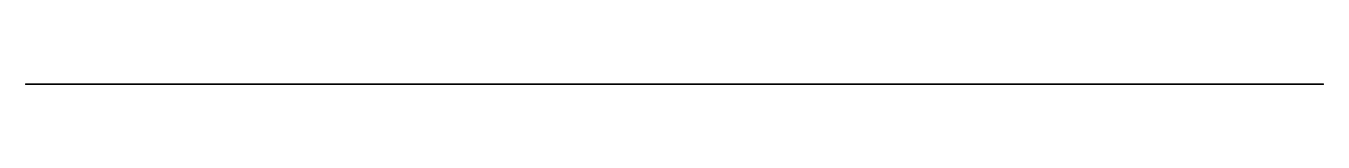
# Model space of a CAD drawing. Header units: centimetres. Extents: x -2.5 to 26.4, y 0 to 0.
import ezdxf

# ---------------------------------------------------------------- set-up
doc = ezdxf.new("R2010")
doc.units = ezdxf.units.CM
doc.header["$MEASUREMENT"] = 0
doc.layers.add('Untitled v5_Sketch1', color=7, linetype='Continuous')

msp = doc.modelspace()

# ---------------------------------------------------------------- linework, layer by layer
at = {"layer": 'Untitled v5_Sketch1'}
for p, q in [((-2.548, 0, -29.366), (-2.548, 0, 3.134)), ((-2.348, 0, 3.334), (26.152, 0, 3.334)), ((26.152, 0, -29.566), (-2.348, 0, -29.566)), ((26.352, 0, 3.134), (26.352, 0, -29.366))]:
    msp.add_line(p, q, dxfattribs=at)
at = {"layer": 'Untitled v5_Sketch1', "extrusion": (0, 1, 0)}
for centre, start, end in [((2.348, 3.134), 0, 90), ((2.348, -29.366), 270, 0), ((-26.152, -29.366), 180, 270), ((-26.152, 3.134), 90, 180)]:
    msp.add_arc(centre, 0.2, start, end, dxfattribs=at)
at = {"layer": 'Untitled v5_Sketch1'}
for p in [(-2.548, 0, -29.566), (-2.548, 0, 3.334), (0, 0), (26.352, 0, 3.334)]:
    msp.add_point(p, dxfattribs=at)

doc.saveas('drawing.dxf')
